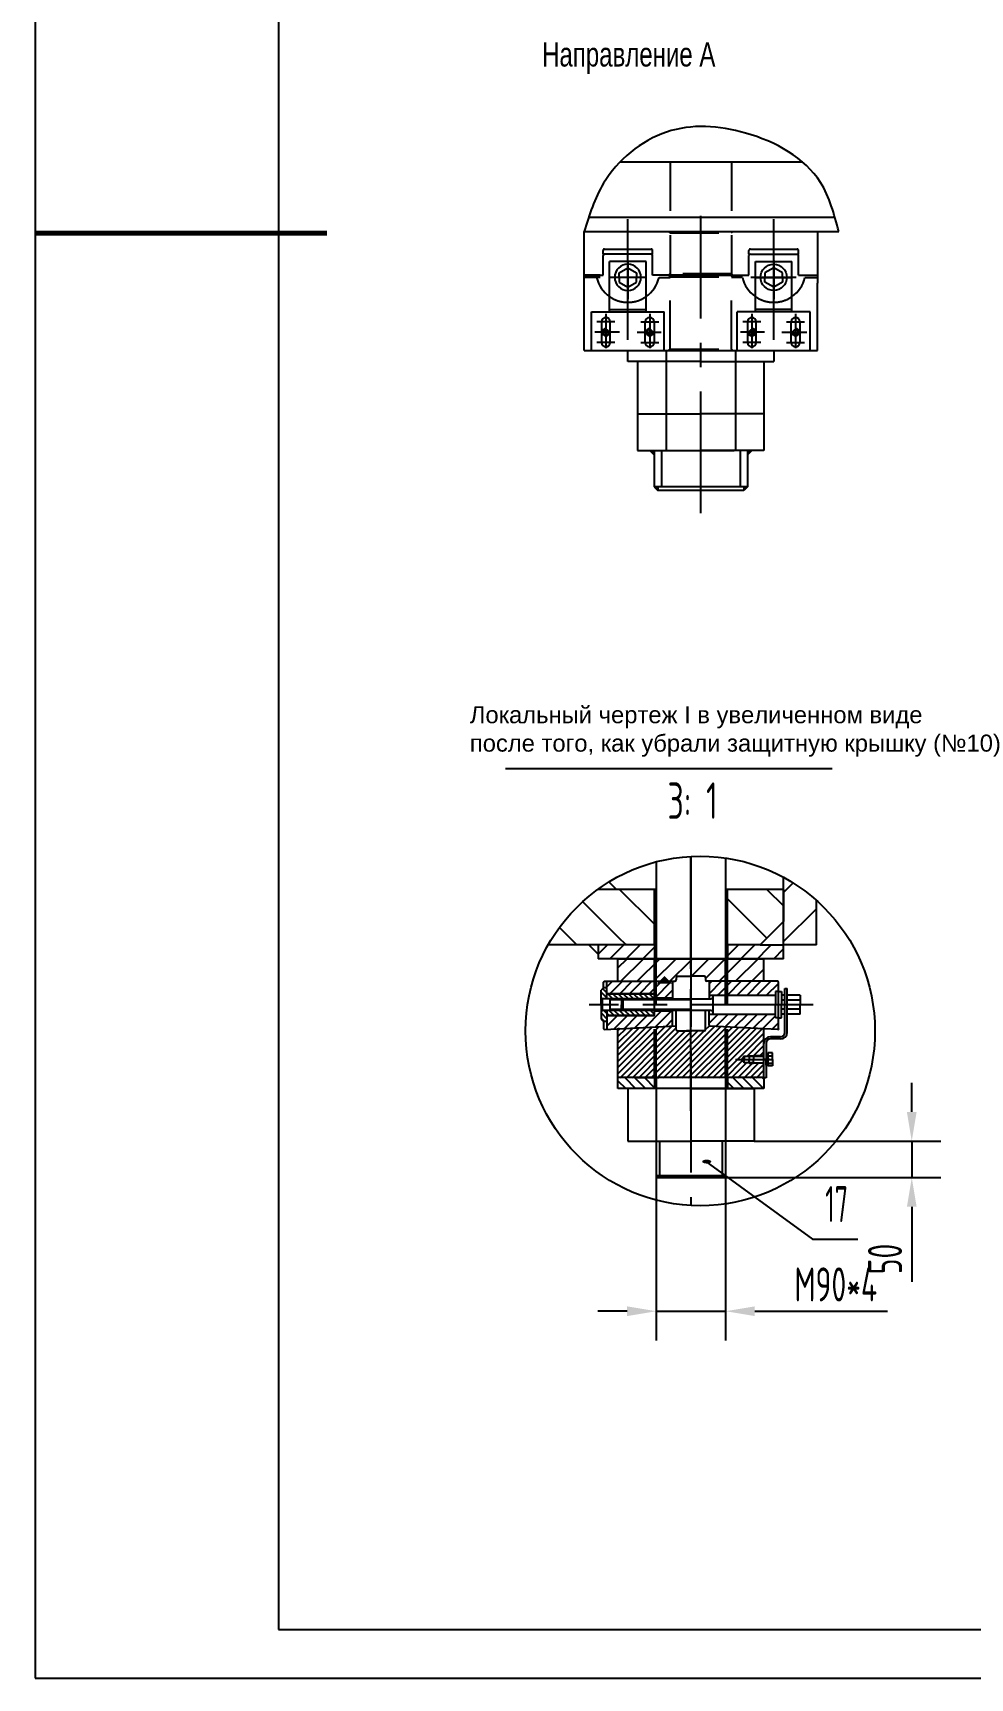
# Model space of a CAD drawing. Header units: millimetres. Extents: x -10 to 16810, y -459 to 11890.
# Drawn here: x -10 to 3844, y 0 to 6763 of the extents above; entities that cross this region are included whole.
import ezdxf
from ezdxf.enums import TextEntityAlignment as Align

# ---------------------------------------------------------------- set-up
doc = ezdxf.new("R2010")
doc.units = ezdxf.units.MM
doc.header["$LTSCALE"] = 400
doc.linetypes.add('F', pattern=[0.75, 0.5, -0.25])
doc.linetypes.add('G', pattern=[2, 1.25, -0.25, 0.25, -0.25])
for name, color, linetype in [('01', 7, 'Continuous'), ('02', 1, 'Continuous'), ('04', 2, 'F'), ('05', 4, 'G'), ('08', 1, 'Continuous'), ('11', 3, 'Continuous')]:
    doc.layers.add(name, color=color, linetype=linetype)
doc.styles.get("Standard").update_dxf_attribs({"font": 'isocp', "width": 0.707, "bigfont": 'intecad.shx'})
doc.dimstyles.new('INTE', dxfattribs={"dimscale": 40, "dimtxt": 3.5, "dimasz": 3, "dimexe": 3, "dimexo": 0, "dimgap": 1, "dimtad": 1, "dimdec": 0, "dimdsep": 46, "dimtxsty": 'Standard', "dimcen": 0, "dimclrd": 1, "dimclre": 1, "dimclrt": 3, "dimaunit": 1, "dimadec": 0, "dimazin": 0, "dimtfac": 1, "dimtdec": 0, "dimtmove": 0, "dimatfit": 0, "dimfxl": 0, "dimarcsym": 0})

# ---------------------------------------------------------------- blocks, each defined once
blk = doc.blocks.new('*U245', base_point=(10728.1, 6760.8))
at = {"layer": '02', "color": 1, "linetype": 'Continuous'}
for p, q in [((10361, 7103.2), (10226, 7238.2)), ((10159, 7103.2), (10119.5, 7142.7)), ((10581.1, 6993.5), (10524.1, 7050.5)), ((10581.1, 7033.9), (10532.8, 7082.2)), ((10717, 6978.9), (10659.1, 7036.7)), ((10718.9, 7017.4), (10666, 7070.2)), ((10720.8, 7055.9), (10694.4, 7082.2)), ((10524.1, 6905.5), (10431.1, 6998.5)), ((10524.1, 6972.8), (10474.7, 7022.2)), ((10581.1, 6953.1), (10524.1, 7010.1)), ((10581.1, 6912.7), (10524.1, 6969.7)), ((10715, 6940.4), (10659.1, 6996.3)), ((10920.1, 7015.8), (10926.6, 7022.2)), ((10920.1, 6975.4), (10965.3, 7020.5)), ((10920.1, 6935), (10965.3, 6980.1)), ((10524.1, 6838.1), (10431.1, 6931.1)), ((10579.5, 6873.8), (10524.1, 6929.3)), ((10713.1, 6901.9), (10659.1, 6955.9)), ((10711.2, 6863.4), (10659.1, 6915.5)), ((10920.1, 6894.6), (10965.3, 6939.7)), ((10938.2, 6872.2), (10965.3, 6899.3)), ((10512.7, 6782.2), (10431.1, 6863.8)), ((10577.6, 6835.4), (10524.1, 6888.8)), ((10575.3, 6797.2), (10524.1, 6848.4)), ((10581.1, 6831.8), (10577.6, 6835.4)), ((10581.1, 6872.3), (10579.5, 6873.8)), ((10709.3, 6824.9), (10659.1, 6875.1)), ((10696.6, 6797.2), (10659.1, 6834.7)), ((10503.1, 6724.4), (10431.1, 6796.4)), ((10534.9, 6797.2), (10524.1, 6808)), ((10438, 6722.2), (10431.1, 6729.1)), ((10524.1, 6636.1), (10438, 6722.2)), ((10524.1, 6568.7), (10431.1, 6661.7)), ((10593.1, 6573.6), (10524.1, 6642.6)), ((10593.1, 6614), (10559.9, 6647.2)), ((10711.4, 6576.5), (10647.1, 6640.8)), ((10709.3, 6619.1), (10681.1, 6647.2)), ((10524.1, 6501.4), (10431.1, 6594.4)), ((10575.1, 6551.2), (10524.1, 6602.2)), ((10575.1, 6510.7), (10524.1, 6561.7)), ((10713.5, 6534), (10647.1, 6600.4)), ((10920.1, 6530.9), (10961.5, 6572.2)), ((10920.1, 6571.3), (10921.1, 6572.2)), ((10524.1, 6434), (10431.1, 6527)), ((10575.1, 6470.3), (10524.1, 6521.3)), ((10715.7, 6491.4), (10665.1, 6542)), ((10717.8, 6448.9), (10665.1, 6501.6)), ((10920.1, 6490.4), (10965.3, 6535.6)), ((10920.1, 6450), (10965.3, 6495.2)), ((10468.6, 6422.2), (10431.1, 6459.7)), ((10575.1, 6429.9), (10524.1, 6480.9)), ((10575.1, 6389.5), (10524.1, 6440.5)), ((10719.9, 6406.4), (10665.1, 6461.2)), ((10932.7, 6422.2), (10965.3, 6454.8)), ((10547, 6377.2), (10524.1, 6400.1)), ((10708.6, 6377.2), (10665.1, 6420.7)), ((10668.2, 6377.2), (10665.1, 6380.3))]:
    blk.add_line(p, q, dxfattribs=at)
at = {"layer": '02', "color": 1, "linetype": 'Continuous', "ltscale": 0.75}
for p, q in [((10146.1, 7035), (10214.3, 7103.2)), ((10185.4, 6872.2), (10347.3, 7034.1)), ((10146.1, 6428.9), (10289.5, 6572.2)), ((10196.6, 6277.3), (10351.6, 6432.3)), ((10302.9, 6181.5), (10374.1, 6252.8))]:
    blk.add_line(p, q, dxfattribs=at)
at = {"layer": '02'}
for p, q in [((10431.1, 7063), (10390.9, 7103.2)), ((10386.8, 7039.9), (10374.1, 7052.6)), ((10431.1, 6995.6), (10386.8, 7039.9)), ((10431.1, 6928.3), (10374.1, 6985.3)), ((10834.6, 6848.2), (10716.3, 6966.5)), ((10860.1, 6848.2), (10717.6, 6990.8)), ((10885.6, 6848.2), (10718.8, 7015)), ((10911, 6848.2), (10737, 7022.2)), ((10831.6, 6953.1), (10762.5, 7022.2)), ((10830.1, 6980), (10787.9, 7022.2)), ((10830.1, 7005.5), (10813.4, 7022.2)), ((10831.6, 7004), (10830.1, 7005.5)), ((10831.6, 6978.5), (10830.1, 6980)), ((10860.1, 7000.9), (10858.6, 7002.4)), ((10860.1, 6975.5), (10858.6, 6977)), ((10920.3, 6940.8), (10860.1, 7000.9)), ((10920.3, 6915.3), (10860.1, 6975.5)), ((10920.3, 6966.3), (10864.3, 7022.2)), ((10920.3, 6991.7), (10889.7, 7022.2)), ((10920.3, 7017.2), (10915.2, 7022.2)), ((10419.8, 6872.2), (10374.1, 6917.9)), ((10783.7, 6848.2), (10713.9, 6918)), ((10809.2, 6848.2), (10715.1, 6942.3)), ((10920.3, 6864.4), (10849.6, 6935.1)), ((10920.3, 6889.9), (10858.6, 6951.5)), ((10833.4, 6722.2), (10710.3, 6845.3)), ((10732.8, 6848.2), (10711.5, 6869.6)), ((10758.3, 6848.2), (10712.7, 6893.8)), ((10858.8, 6722.2), (10732.8, 6848.2)), ((10884.3, 6722.2), (10758.3, 6848.2)), ((10909.7, 6722.2), (10783.7, 6848.2)), ((10914.3, 6743.1), (10809.2, 6848.2)), ((10914.3, 6768.6), (10834.6, 6848.2)), ((10914.3, 6794.1), (10860.1, 6848.2)), ((10914.3, 6819.5), (10885.6, 6848.2)), ((10914.3, 6845), (10911, 6848.2)), ((10920.3, 6839), (10914.3, 6845)), ((10722.5, 6782.2), (10707.9, 6796.8)), ((10807.9, 6722.2), (10709.1, 6821.1)), ((10782.4, 6722.2), (10728.1, 6776.6)), ((10920.3, 6813.5), (10914.3, 6819.5)), ((10920.3, 6788.1), (10914.3, 6794.1)), ((10920.3, 6762.6), (10914.3, 6768.6)), ((10757, 6722.2), (10728.1, 6751.1)), ((10731.5, 6722.2), (10728.1, 6725.6)), ((10832.1, 6596.2), (10728.1, 6700.2)), ((10857.5, 6596.2), (10731.5, 6722.2)), ((10883, 6596.2), (10757, 6722.2)), ((10908.4, 6596.2), (10782.4, 6722.2)), ((10914.3, 6615.9), (10807.9, 6722.2)), ((10914.3, 6641.3), (10833.4, 6722.2)), ((10914.3, 6666.8), (10858.8, 6722.2)), ((10914.3, 6692.2), (10884.3, 6722.2)), ((10914.3, 6717.7), (10909.7, 6722.2)), ((10920.3, 6737.1), (10914.3, 6743.1)), ((10920.3, 6711.7), (10914.3, 6717.7)), ((10755.7, 6596.2), (10708, 6643.9)), ((10781.2, 6596.2), (10715.2, 6662.2)), ((10806.6, 6596.2), (10728.1, 6674.7)), ((10920.3, 6686.2), (10914.3, 6692.2)), ((10920.3, 6660.8), (10914.3, 6666.8)), ((10920.3, 6635.3), (10914.3, 6641.3)), ((10431.1, 6524.2), (10383.1, 6572.2)), ((10730.3, 6596.2), (10709.4, 6617.1)), ((10878.8, 6422.2), (10710.7, 6590.3)), ((10853.3, 6422.2), (10712.1, 6563.5)), ((10904.3, 6422.2), (10730.3, 6596.2)), ((10920.3, 6431.7), (10755.7, 6596.2)), ((10920.3, 6457.1), (10781.2, 6596.2)), ((10920.3, 6482.6), (10806.6, 6596.2)), ((10920.3, 6508), (10832.1, 6596.2)), ((10920.3, 6533.5), (10857.5, 6596.2)), ((10920.3, 6559), (10883, 6596.2)), ((10920.3, 6584.4), (10908.4, 6596.2)), ((10920.3, 6609.9), (10914.3, 6615.9)), ((10431.1, 6456.8), (10374.1, 6513.8)), ((10827.9, 6422.2), (10713.4, 6536.7)), ((10802.4, 6422.2), (10714.7, 6509.9)), ((10431.1, 6389.5), (10374.1, 6446.5)), ((10777, 6422.2), (10716.1, 6483.1)), ((10751.5, 6422.2), (10717.4, 6456.3)), ((10726.1, 6422.2), (10718.8, 6429.5)), ((10412, 6341.2), (10374.1, 6379.1))]:
    blk.add_line(p, q, dxfattribs=at)
blk = doc.blocks.new('df rghf')
at = {"layer": '02', "linetype": 'Continuous'}
for points in [[(8847.4, 5874.6), (8841.4, 5880.6), (8841.4, 5874.6)], [(8891.4, 5874.6), (8891.4, 5869.6), (8896.4, 5869.6)], [(8896.4, 5751.6), (8891.4, 5751.6), (8891.4, 5746.6)], [(8847.4, 5746.6), (8841.4, 5740.6), (8841.4, 5746.6)]]:
    blk.add_hatch(color=1, dxfattribs=at).paths.add_polyline_path(points)
blk.add_line((8841.4, 5764.8), (8841.4, 5856.4))
blk.add_line((8841.4, 5764.8), (8841.4, 5856.4))
at = {"layer": '01'}
for p, q in [((8791.4, 5897.2), (8791.4, 5810.6)), ((8791.4, 5897.2), (8841.4, 5897.2)), ((8841.4, 5897.2), (8841.4, 5810.6)), ((8841.4, 5874.6), (8891.4, 5874.6)), ((8891.4, 5874.6), (8891.4, 5746.6)), ((8891.4, 5869.6), (8896.4, 5869.6)), ((8896.4, 5869.6), (8896.4, 5751.6)), ((8791.4, 5724), (8791.4, 5810.6)), ((8841.4, 5724), (8841.4, 5810.6)), ((8891.4, 5751.6), (8896.4, 5751.6)), ((8841.4, 5746.6), (8891.4, 5746.6)), ((8791.4, 5724), (8841.4, 5724))]:
    blk.add_line(p, q, dxfattribs=at)
at = {"layer": '02', "color": 1, "linetype": 'Continuous'}
for p, q in [((8841.4, 5880.6), (8847.4, 5874.6)), ((8891.4, 5874.6), (8896.4, 5869.6)), ((8891.4, 5746.6), (8896.4, 5751.6)), ((8841.4, 5740.6), (8847.4, 5746.6))]:
    blk.add_line(p, q, dxfattribs=at)
at = {"layer": '04', "color": 2, "linetype": 'F'}
for p, q in [((8841.4, 5864.6), (8891.4, 5864.6)), ((8841.4, 5756.6), (8891.4, 5756.6))]:
    blk.add_line(p, q, dxfattribs=at)
blk = doc.blocks.new('DSFGDSFGD')
at = {"layer": '01'}
for p, q in [((8407.1, 6568.6), (8400.2, 6556.6)), ((8413.3, 6568.6), (8407.1, 6568.6)), ((8413.3, 6568.6), (8419.5, 6568.6)), ((8419.5, 6568.6), (8426.4, 6556.6)), ((8400.2, 6556.6), (8407.1, 6544.6)), ((8407.1, 6544.6), (8413.3, 6544.6)), ((8419.5, 6544.6), (8413.3, 6544.6)), ((8426.4, 6556.6), (8419.5, 6544.6))]:
    blk.add_line(p, q, dxfattribs=at)
blk.add_circle((8413.1, 6556.6), 18, dxfattribs=at)
at = {"layer": '05', "color": 4, "linetype": 'G'}
for p, q in [((8413.3, 6530.7), (8413.3, 6581.9)), ((8389.8, 6556.6), (8442.8, 6556.6))]:
    blk.add_line(p, q, dxfattribs=at)
blk = doc.blocks.new('*D246')
at = {"layer": '08', "color": 1, "lineweight": -2}
for p, q in [((3604.2, 2327.4), (3604.2, 2447.4)), ((2955.7, 2207.4), (3724.2, 2207.4)), ((3604.2, 2207.4), (3604.2, 2057.4)), ((2833.2, 2057.4), (3724.2, 2057.4)), ((3604.2, 1937.4), (3604.2, 1628.5))]:
    blk.add_line(p, q, dxfattribs=at)
at = {"layer": '08', "color": 1}
for points in [[(3584.2, 2327.4), (3624.2, 2327.4), (3604.2, 2207.4)], [(3584.2, 1937.4), (3624.2, 1937.4), (3604.2, 2057.4)]]:
    blk.add_solid(points, dxfattribs=at)
at = {"layer": 'Defpoints', "color": 0}
for p in [(2955.7, 2207.4), (2833.2, 2057.4), (3604.2, 2057.4)]:
    blk.add_point(p, dxfattribs=at)
at = {"layer": '08', "color": 3, "insert": (3494.2, 1723), "char_height": 140, "attachment_point": 5, "rotation": 90}
blk.add_mtext('50', dxfattribs=at)
blk = doc.blocks.new('*D247')
at = {"layer": '08', "color": 1, "lineweight": -2}
for p, q in [((2553.4, 2066.4), (2553.4, 1388.2)), ((2838.4, 2066.4), (2838.4, 1388.2)), ((2433.4, 1508.2), (2313.4, 1508.2)), ((2553.4, 1508.2), (2838.4, 1508.2)), ((2958.4, 1508.2), (3505.1, 1508.2))]:
    blk.add_line(p, q, dxfattribs=at)
at = {"layer": '08', "color": 1}
for points in [[(2433.4, 1528.2), (2433.4, 1488.2), (2553.4, 1508.2)], [(2958.4, 1528.2), (2958.4, 1488.2), (2838.4, 1508.2)]]:
    blk.add_solid(points, dxfattribs=at)
at = {"layer": 'Defpoints', "color": 0}
for p in [(2553.4, 2066.4), (2838.4, 2066.4), (2838.4, 1508.2)]:
    blk.add_point(p, dxfattribs=at)
at = {"layer": '08', "color": 3, "insert": (3291.8, 1618.2), "char_height": 140, "attachment_point": 5}
blk.add_mtext('M90*4', dxfattribs=at)
blk = doc.blocks.new('*U259')
at = {"layer": '01'}
for points in [[(25, 292), (25, 5)], [(25, 5), (415, 5)]]:
    blk.add_lwpolyline(points, dxfattribs=at)
at = {"layer": '01', "const_width": 0.5}
blk.add_lwpolyline([(0, 148.5), (30, 148.5)], dxfattribs=at)
at = {"layer": '02'}
for points in [[(0, 297), (0, 0)], [(0, 0), (420, 0)]]:
    blk.add_lwpolyline(points, dxfattribs=at)

msp = doc.modelspace()

# ---------------------------------------------------------------- hatches: boundary and pattern name
at = {"layer": '02'}
h = msp.add_hatch(color=256, dxfattribs=at)
h.paths.add_polyline_path([(2619.6, 2854.4), (2587.6, 2854.4), (2587.6, 2886.4)])
h.paths.add_polyline_path([(2587.6, 2886.4), (2587.6, 2854.4), (2555.6, 2854.4)])

# ---------------------------------------------------------------- linework, layer by layer
for p, q in [((3076.9, 3014.4), (3076.9, 3292.2)), ((3076.9, 3242.4), (3076.9, 3110.4)), ((3211.9, 3014.4), (3211.9, 3197.5)), ((3076.9, 3110.4), (2980.9, 3014.4)), ((3211.9, 3014.4), (3076.9, 3014.4)), ((2695.9, 2792.4), (2695.9, 2744.4)), ((2545.9, 2468.4), (2545.9, 2423.4)), ((2845.9, 2468.4), (2845.9, 2423.4)), ((2553.4, 2066.4), (2838.4, 2066.4)), ((2553.4, 2066.4), (2558.6, 2057.4)), ((2558.6, 2057.4), (2833.2, 2057.4)), ((2558.6, 2057.4), (2833.2, 2057.4)), ((2838.4, 2066.4), (2833.2, 2057.4))]:
    msp.add_line(p, q)
at = {"layer": '01'}
for p, q in [((3155.6, 6232), (2403.7, 6232)), ((3288.4, 6004), (2275, 6004)), ((2256.5, 5767), (2256.5, 5947)), ((2868.5, 5947), (3216.5, 5947)), ((3216.5, 5947), (3216.5, 5767)), ((3216.5, 5947), (3303.9, 5947)), ((2334.5, 5767), (2334.5, 5848)), ((2532.5, 5854), (2340.5, 5854)), ((2511.5, 5824), (2361.5, 5824)), ((2538.5, 5767), (2538.5, 5848)), ((2934.5, 5767), (2934.5, 5848)), ((2940.5, 5854), (3132.5, 5854)), ((2961.5, 5824), (3111.5, 5824)), ((3138.5, 5767), (3138.5, 5848)), ((2256.5, 5767), (2334.5, 5767)), ((2256.5, 5734.5), (2256.5, 5767)), ((2323.4, 5767), (2256.5, 5767)), ((2323.4, 5758), (2256.5, 5758)), ((2308, 5758), (2256.5, 5758)), ((2736.5, 5767), (2549.6, 5767)), ((2565.1, 5758), (2610.5, 5758)), ((2736.5, 5767), (2923.4, 5767)), ((2908, 5758), (2862.5, 5758)), ((2868.5, 5767), (2934.5, 5767)), ((3138.5, 5767), (3216.5, 5767)), ((3149.6, 5767), (3216.5, 5767)), ((3165.1, 5758), (3216.5, 5758)), ((3216.5, 5767), (3216.5, 5734.5)), ((3216.5, 5725.5), (3216.5, 5734.5)), ((2286.5, 5617), (2586.5, 5617)), ((3186.5, 5617), (2886.5, 5617)), ((2328.5, 5575), (2328.5, 5533)), ((2364.5, 5533), (2364.5, 5575)), ((2508.5, 5533), (2508.5, 5575)), ((2544.5, 5575), (2544.5, 5533)), ((2928.5, 5575), (2928.5, 5533)), ((2964.5, 5533), (2964.5, 5575)), ((3108.5, 5533), (3108.5, 5575)), ((3144.5, 5575), (3144.5, 5533)), ((2328.5, 5533), (2328.5, 5491)), ((2364.5, 5491), (2364.5, 5533)), ((2508.5, 5491), (2508.5, 5533)), ((2544.5, 5533), (2544.5, 5491)), ((2928.5, 5533), (2928.5, 5491)), ((2964.5, 5491), (2964.5, 5533)), ((3108.5, 5491), (3108.5, 5533)), ((3144.5, 5533), (3144.5, 5491)), ((2256.5, 5457.8), (3216.5, 5457.8)), ((2436.5, 5413), (2436.5, 5457.8)), ((2736.5, 5413), (2436.5, 5413)), ((2476.7, 5413), (2476.7, 5197)), ((2736.5, 5413), (3036.5, 5413)), ((2996.3, 5413), (2996.3, 5197)), ((3036.5, 5457.8), (3036.5, 5413)), ((2545.9, 3014.4), (2545.9, 3242.4)), ((2845.9, 3014.4), (2845.9, 3242.4)), ((2980.9, 3014.4), (3076.9, 3014.4)), ((2335.9, 2861.4), (2338.9, 2864.4)), ((2335.9, 2837.4), (2335.9, 2861.4)), ((2350.9, 2792.4), (2350.9, 2864.4)), ((2335.9, 2837.4), (2326.9, 2828.4)), ((2326.9, 2768.4), (2326.9, 2828.4)), ((2326.9, 2798.4), (2332.9, 2792.4)), ((2332.9, 2744.4), (2332.9, 2792.4)), ((2362.9, 2792.4), (2362.9, 2744.4)), ((2410.9, 2786.4), (2416.9, 2792.4)), ((2410.9, 2786.4), (2410.9, 2768.4)), ((2416.9, 2744.4), (2416.9, 2792.4)), ((2695.9, 2792.4), (2695.9, 2744.4)), ((2785.9, 2807.4), (2785.9, 2768.4)), ((3082.9, 2807.7), (3067.9, 2807.7)), ((3082.9, 2786.9), (3067.9, 2786.9)), ((3082.9, 2834.4), (3091.9, 2834.4)), ((3145.9, 2807.7), (3091.9, 2807.7)), ((3145.9, 2786.9), (3091.9, 2786.9)), ((2326.9, 2768.4), (2326.9, 2708.4)), ((2332.9, 2744.4), (2326.9, 2738.4)), ((2326.9, 2708.4), (2335.9, 2699.4)), ((2350.9, 2744.4), (2350.9, 2667.2)), ((2410.9, 2750.4), (2410.9, 2768.4)), ((2410.9, 2750.4), (2416.9, 2744.4)), ((2785.9, 2768.4), (2785.9, 2729.4)), ((3082.9, 2750), (3067.9, 2750)), ((3082.9, 2729.2), (3067.9, 2729.2)), ((3145.9, 2750), (3091.9, 2750)), ((3145.9, 2729.2), (3091.9, 2729.2)), ((2335.9, 2699.4), (2335.9, 2669.4)), ((2335.9, 2669.4), (2338.9, 2666.6)), ((2338.9, 2666.6), (2635.9, 2681.4)), ((2620.9, 2683.7), (2617.9, 2680.5)), ((2773.9, 2680.5), (2770.9, 2683.7)), ((3052.9, 2666.6), (2773.9, 2680.5)), ((3052.9, 2666.6), (3055.9, 2669.4)), ((2995.9, 2468.3), (2995.9, 2609.4)), ((3004.9, 2609.4), (3004.9, 2468.3)), ((3012.7, 2570.1), (3012.7, 2543.4)), ((3031.9, 2570.1), (3012.7, 2570.1)), ((3064.9, 2636.4), (3022.9, 2636.4)), ((3064.9, 2627.4), (3022.9, 2627.4)), ((3031.9, 2543.4), (3031.9, 2570.1)), ((2914.5, 2556.9), (2905.9, 2543.4)), ((2914.5, 2529.9), (2905.9, 2543.4)), ((2914.5, 2556.9), (2935.9, 2556.9)), ((2914.5, 2556.9), (2914.5, 2543.4)), ((2914.5, 2529.9), (2914.5, 2543.4)), ((2935.9, 2529.9), (2914.5, 2529.9)), ((2935.9, 2558.4), (2935.9, 2543.4)), ((2935.9, 2556.9), (2952.7, 2556.9)), ((2935.9, 2528.4), (2935.9, 2543.4)), ((2952.7, 2529.9), (2935.9, 2529.9)), ((2952.7, 2558.4), (2952.7, 2543.4)), ((2952.7, 2528.4), (2952.7, 2543.4)), ((3004.9, 2566.5), (3004.9, 2543.4)), ((3012.7, 2566.5), (3004.9, 2566.5)), ((3004.9, 2543.4), (3012.7, 2547.9)), ((3012.7, 2543.4), (3004.9, 2538.9)), ((3004.9, 2520.3), (3004.9, 2543.4)), ((3012.7, 2520.3), (3004.9, 2520.3)), ((3012.7, 2543.4), (3012.7, 2566.5)), ((3012.7, 2558.4), (3031.9, 2558.4)), ((3012.7, 2516.8), (3012.7, 2543.4)), ((3012.7, 2543.4), (3012.7, 2520.3)), ((3012.7, 2528.4), (3031.9, 2528.4)), ((3031.9, 2516.8), (3012.7, 2516.8)), ((3031.9, 2543.4), (3031.9, 2516.8)), ((2395.9, 2423.4), (2395.9, 2468.4)), ((2995.9, 2468.3), (2995.9, 2423.4)), ((3004.9, 2468.3), (2995.9, 2468.3)), ((2995.9, 2423.4), (2395.9, 2423.4)), ((2695.9, 2423.4), (2436.1, 2423.4)), ((2436.1, 2423.4), (2436.1, 2207.4)), ((2695.9, 2423.4), (2955.7, 2423.4)), ((2955.7, 2423.4), (2955.7, 2207.4)), ((2436.1, 2207.4), (2695.9, 2207.4)), ((2955.7, 2207.4), (2695.9, 2207.4))]:
    msp.add_line(p, q, dxfattribs=at)
at = {"layer": '01', "color": 7, "linetype": 'Continuous'}
for p, q in [((2256.5, 5947), (2868.5, 5947)), ((2361.5, 5617), (2361.5, 5824)), ((2511.5, 5617), (2511.5, 5824)), ((2961.5, 5617), (2961.5, 5824)), ((3111.5, 5617), (3111.5, 5824)), ((2868.5, 5767), (2538.5, 5767)), ((2256.5, 5457.8), (2256.5, 5734.5)), ((3216.5, 5457.8), (3216.5, 5725.5)), ((2286.5, 5458), (2286.5, 5617)), ((2586.5, 5458), (2586.5, 5617)), ((2886.5, 5458), (2886.5, 5617)), ((3186.5, 5457.8), (3186.5, 5617)), ((2594, 5457.8), (2594, 5047)), ((2879, 5457.8), (2879, 5047)), ((1933.6, 3738.9), (3277.5, 3738.9)), ((2553.4, 3355.8), (2553.4, 2957.4)), ((2838.4, 3371.5), (2838.4, 2957.4)), ((2553.4, 3242.4), (2313, 3242.4)), ((3076.9, 3242.4), (2838.4, 3242.4)), ((2553.4, 3014.4), (2109.1, 3014.4)), ((2314.9, 3014.4), (2314.9, 2957.4)), ((2980.9, 3014.4), (2838.4, 3014.4)), ((3076.9, 2957.4), (3076.9, 3014.4)), ((3076.9, 2957.4), (2314.9, 2957.4)), ((2395.9, 2957.4), (2995.9, 2957.4)), ((2395.9, 2864.4), (2395.9, 2957.4)), ((2995.9, 2864.4), (2995.9, 2957.4)), ((2338.9, 2864.4), (2617.9, 2864.4)), ((2395.9, 2864.4), (2629.9, 2864.4)), ((2620.9, 2861.4), (2617.9, 2864.4)), ((2620.9, 2861.4), (2620.9, 2792.4)), ((2635.9, 2879.4), (2635.9, 2870.4)), ((2641.9, 2885.4), (2695.9, 2885.4)), ((2749.9, 2885.4), (2695.9, 2885.4)), ((2755.9, 2879.4), (2755.9, 2870.4)), ((2995.9, 2864.4), (2761.9, 2864.4)), ((2770.9, 2861.4), (2773.9, 2864.4)), ((2770.9, 2861.4), (2770.9, 2792.4)), ((3052.9, 2864.4), (2773.9, 2864.4)), ((3055.9, 2861.4), (3052.9, 2864.4)), ((3055.9, 2768.4), (3055.9, 2861.4)), ((2362.9, 2792.4), (2332.9, 2792.4)), ((2350.9, 2837.4), (2335.9, 2837.4)), ((2350.9, 2816.4), (2350.9, 2837.4)), ((2542.9, 2813.4), (2353.9, 2813.4)), ((2353.9, 2813.4), (2542.9, 2813.4)), ((2539.9, 2788.2), (2362.9, 2788.2)), ((2416.9, 2792.4), (2779.9, 2792.4)), ((2545.9, 2810.4), (2542.9, 2813.4)), ((2545.9, 2810.4), (2545.9, 2768.4)), ((2545.9, 2810.4), (2545.9, 2768.4)), ((2620.9, 2795.4), (2545.9, 2795.4)), ((2770.9, 2807.4), (3043.9, 2807.4)), ((2785.9, 2807.4), (3040.9, 2807.4)), ((3055.9, 2822.4), (3043.9, 2822.4)), ((3055.9, 2822.4), (3043.9, 2822.4)), ((3043.9, 2822.4), (3043.9, 2768.4)), ((3043.9, 2822.4), (3043.9, 2768.4)), ((3055.9, 2822.4), (3067.9, 2822.4)), ((3067.9, 2822.4), (3067.9, 2768.4)), ((3082.9, 2654.4), (3082.9, 2834.4)), ((3091.9, 2654.4), (3091.9, 2834.4)), ((3145.9, 2807.7), (3145.9, 2768.4)), ((2362.9, 2744.4), (2332.9, 2744.4)), ((2350.9, 2720.4), (2350.9, 2699.4)), ((2542.9, 2723.4), (2353.9, 2723.4)), ((2353.9, 2723.4), (2542.9, 2723.4)), ((2539.9, 2748.6), (2362.9, 2748.6)), ((2779.9, 2744.4), (2416.9, 2744.4)), ((2545.9, 2726.4), (2542.9, 2723.4)), ((2545.9, 2726.4), (2545.9, 2768.4)), ((2545.9, 2726.4), (2545.9, 2768.4)), ((2620.9, 2741.4), (2545.9, 2741.4)), ((2620.9, 2683.7), (2620.9, 2744.4)), ((2635.9, 2666.4), (2635.9, 2744.4)), ((2755.9, 2666.4), (2755.9, 2744.4)), ((2770.9, 2683.7), (2770.9, 2744.4)), ((2770.9, 2729.4), (3043.9, 2729.4)), ((2785.9, 2729.4), (3040.9, 2729.4)), ((3043.9, 2714.4), (3043.9, 2768.4)), ((3043.9, 2714.4), (3043.9, 2768.4)), ((3055.9, 2714.4), (3043.9, 2714.4)), ((3055.9, 2714.4), (3043.9, 2714.4)), ((3055.9, 2669.4), (3055.9, 2768.4)), ((3055.9, 2714.4), (3067.9, 2714.4)), ((3067.9, 2714.4), (3067.9, 2768.4)), ((3145.9, 2729.2), (3145.9, 2768.4)), ((2350.9, 2699.4), (2335.9, 2699.4)), ((2395.9, 2468.4), (2395.9, 2669.4)), ((2641.9, 2660.4), (2695.9, 2660.4)), ((2749.9, 2660.4), (2695.9, 2660.4)), ((2995.9, 2468.4), (2995.9, 2669.4)), ((2995.9, 2558.4), (2952.7, 2558.4)), ((2995.9, 2528.4), (2952.7, 2528.4)), ((2695.9, 2468.4), (2395.9, 2468.4)), ((2475, 2468.4), (2563.9, 2468.4)), ((2553.4, 2468.4), (2553.4, 2066.4)), ((2995.9, 2468.4), (2695.9, 2468.4)), ((2838.4, 2468.4), (2838.4, 2066.4)), ((2553.4, 2423.4), (2553.4, 2207.4)), ((2838.4, 2423.4), (2838.4, 2207.4))]:
    msp.add_line(p, q, dxfattribs=at)
for centre in [(2346.6, 5533), (2526.6, 5533), (2946.5, 5533), (3126.5, 5533)]:
    msp.add_circle(centre, 10.5, dxfattribs=at)
at = {"layer": '01'}
for centre, radius, start, end in [((2340.5, 5848), 6, 90, 180), ((2532.5, 5848), 6, 0, 90), ((2940.5, 5848), 6, 90, 180), ((3132.5, 5848), 6, 0, 90), ((2779.9, 2798.4), 6, 270, 0), ((2779.9, 2738.4), 6, 0, 90), ((3064.9, 2654.4), 27, 270, 0), ((3064.9, 2654.4), 18, 270, 0), ((3022.9, 2609.4), 27, 90, 180), ((3022.9, 2609.4), 18, 90, 180)]:
    msp.add_arc(centre, radius, start, end, dxfattribs=at)
at = {"layer": '01', "color": 7, "linetype": 'Continuous'}
for centre, radius, start, end in [((2436.5, 5788), 132, 193.13656, 235.37646), ((2436.5, 5788), 132, 304.62354, 346.86344), ((3036.5, 5788), 132, 193.13656, 235.37646), ((3036.5, 5788), 132, 304.62354, 346.86344), ((2346.5, 5575), 18, 0, 180), ((2526.5, 5575), 18, 0, 180), ((2946.5, 5575), 18, 0, 180), ((3126.5, 5575), 18, 0, 180), ((2346.5, 5491), 18, 180, 0), ((2526.5, 5491), 18, 180, 0), ((2946.5, 5491), 18, 180, 0), ((3126.5, 5491), 18, 180, 0), ((2629.9, 2870.4), 6, 270, 0), ((2641.9, 2879.4), 6, 90, 180), ((2749.9, 2879.4), 6, 0, 90), ((2761.9, 2870.4), 6, 180, 270), ((2353.9, 2816.4), 3, 180, 270), ((2542.9, 2810.4), 3, 0, 90), ((3040.9, 2810.4), 3, 270, 0), ((2353.9, 2720.4), 3, 90, 180), ((2542.9, 2726.4), 3, 270, 0), ((3040.9, 2726.4), 3, 0, 90), ((2641.9, 2666.4), 6, 180, 270), ((2749.9, 2666.4), 6, 270, 0)]:
    msp.add_arc(centre, radius, start, end, dxfattribs=at)
at = {"layer": '02'}
for p, q in [((2389.9, 3242.4), (2359.1, 3273.2)), ((2314.9, 2975.4), (2275.9, 3014.4)), ((2405.9, 3036.9), (2431.2, 3014.4)), ((2326.9, 2819.5), (2353.9, 2792.4)), ((2326.9, 2798.3), (2332.7, 2792.4)), ((2333, 2834.6), (2350.9, 2816.7)), ((2354.2, 2813.4), (2375.2, 2792.4)), ((2375.2, 2792.4), (2379.3, 2788.2)), ((2375.4, 2813.4), (2396.4, 2792.4)), ((2396.4, 2792.4), (2400.6, 2788.2)), ((2396.6, 2813.4), (2417.6, 2792.4)), ((2695.9, 2788.2), (2412.7, 2788.2)), ((2417.6, 2792.4), (2421.8, 2788.2)), ((2417.8, 2813.4), (2438.8, 2792.4)), ((2438.8, 2792.4), (2443, 2788.2)), ((2439, 2813.4), (2460, 2792.4)), ((2460, 2792.4), (2464.2, 2788.2)), ((2460.2, 2813.4), (2481.2, 2792.4)), ((2481.2, 2792.4), (2485.4, 2788.2)), ((2481.4, 2813.4), (2502.4, 2792.4)), ((2502.4, 2792.4), (2506.6, 2788.2)), ((2502.6, 2813.4), (2523.6, 2792.4)), ((2523.6, 2792.4), (2527.8, 2788.2)), ((2523.9, 2813.4), (2544.5, 2792.8)), ((2326.9, 2734.6), (2350.9, 2710.6)), ((2326.9, 2713.4), (2340.9, 2699.4)), ((2338.3, 2744.4), (2359.3, 2723.4)), ((2359.5, 2744.4), (2380.5, 2723.4)), ((2376.5, 2748.6), (2380.7, 2744.4)), ((2380.7, 2744.4), (2401.7, 2723.4)), ((2397.7, 2748.6), (2401.9, 2744.4)), ((2401.9, 2744.4), (2422.9, 2723.4)), ((2695.9, 2748.6), (2412.7, 2748.6)), ((2419, 2748.6), (2423.2, 2744.4)), ((2423.2, 2744.4), (2444.2, 2723.4)), ((2440.2, 2748.6), (2444.4, 2744.4)), ((2444.4, 2744.4), (2465.4, 2723.4)), ((2461.4, 2748.6), (2465.6, 2744.4)), ((2465.6, 2744.4), (2486.6, 2723.4)), ((2482.6, 2748.6), (2486.8, 2744.4)), ((2486.8, 2744.4), (2507.8, 2723.4)), ((2503.8, 2748.6), (2508, 2744.4)), ((2508, 2744.4), (2529, 2723.4)), ((2525, 2748.6), (2529.2, 2744.4)), ((2529.2, 2744.4), (2545.9, 2727.8)), ((2401.9, 2669.7), (2395.9, 2669.4)), ((2770.9, 2683.7), (2770.9, 2680.7)), ((2773.9, 2680.5), (2770.9, 2680.7)), ((3052.9, 2666.6), (3055.9, 2666.4)), ((3055.9, 2669.4), (3055.9, 2666.4)), ((2757.2, 2123.3), (3196.4, 1804.6)), ((3196.4, 1804.6), (3382.4, 1804.6))]:
    msp.add_line(p, q, dxfattribs=at)
at = {"layer": '02', "color": 1, "linetype": 'Continuous'}
for p, q in [((2544.1, 2792.4), (2362.9, 2792.4)), ((2544.1, 2744.4), (2362.9, 2744.4)), ((2935.9, 2558.4), (2952.7, 2558.4)), ((2935.9, 2528.4), (2952.7, 2528.4)), ((2952.7, 2556.9), (2995.9, 2556.9)), ((2952.7, 2529.9), (2995.9, 2529.9)), ((2566.6, 2207.4), (2566.6, 2057.4)), ((2825.2, 2207.4), (2825.2, 2057.4))]:
    msp.add_line(p, q, dxfattribs=at)
at = {"layer": '02'}
msp.add_circle((2734.4, 2660.4), 718.6, dxfattribs=at)
at = {"layer": '02', "color": 1, "linetype": 'Continuous'}
for centre, start, end in [((2346.5, 5533), 90, 0), ((2526.5, 5533), 90, 0), ((2946.5, 5533), 180, 90), ((3126.5, 5533), 180, 90)]:
    msp.add_arc(centre, 15, start, end, dxfattribs=at)
msp.add_spline([(3303.9, 5947), (3228.7, 6148.6), (2920.4, 6351.8), (2595.8, 6356), (2337, 6145.1), (2256.5, 5947)], degree=3, dxfattribs=at)
at = {"layer": '04', "color": 2, "linetype": 'F'}
for p, q in [((2610.5, 6232), (2610.5, 5773)), ((2862.5, 6232), (2862.5, 5773)), ((2340.5, 5875), (2532.5, 5875)), ((2940.5, 5875), (3132.5, 5875)), ((2610.5, 5761), (2604.5, 5767)), ((2610.5, 5463.8), (2610.5, 5761)), ((2610.5, 5761), (2862.5, 5761)), ((2862.5, 5761), (2868.5, 5767)), ((2862.5, 5463.8), (2862.5, 5761)), ((2361.5, 5626), (2511.5, 5626)), ((3111.5, 5626), (2961.5, 5626)), ((2604.5, 5457.8), (2610.5, 5463.8)), ((2610.5, 5463.8), (2862.5, 5463.8)), ((2868.5, 5457.8), (2862.5, 5463.8)), ((2545.9, 3014.4), (2545.9, 2957.4)), ((2845.9, 3014.4), (2845.9, 2957.4)), ((2545.9, 2468.4), (2545.9, 2957.4)), ((2553.4, 2468.4), (2553.4, 2957.4)), ((2838.4, 2468.4), (2838.4, 2957.4)), ((2845.9, 2468.4), (2845.9, 2957.4))]:
    msp.add_line(p, q, dxfattribs=at)
at = {"layer": '04'}
for p, q in [((2610.5, 5941), (2862.5, 5941)), ((2334.5, 5854), (2334.5, 5869)), ((2538.5, 5854), (2538.5, 5869)), ((2934.5, 5854), (2934.5, 5869)), ((3138.5, 5854), (3138.5, 5869)), ((2862.5, 5773), (2610.5, 5773))]:
    msp.add_line(p, q, dxfattribs=at)
for centre, start, end in [((2340.5, 5869), 90, 180), ((2532.5, 5869), 0, 90), ((2940.5, 5869), 90, 180), ((3132.5, 5869), 0, 90)]:
    msp.add_arc(centre, 6, start, end, dxfattribs=at)
at = {"layer": '04', "color": 2, "linetype": 'F'}
for centre in [(2436.5, 5788), (3036.5, 5788)]:
    msp.add_arc(centre, 132, 235.37646, 304.62354, dxfattribs=at)
at = {"layer": '05', "color": 4, "linetype": 'G'}
for p, q in [((2436.5, 5690.2), (2436.5, 5998)), ((3036.5, 5690.2), (3036.5, 5998)), ((2436.5, 5501.5), (2436.5, 5881.8)), ((2736.5, 4789.5), (2736.5, 5871.5)), ((3036.5, 5501.5), (3036.5, 5881.8)), ((2383.5, 5575), (2309.6, 5575)), ((2346.5, 5608.1), (2346.5, 5467.2)), ((2346.5, 5578.2), (2346.5, 5514.9)), ((2489.6, 5575), (2563.5, 5575)), ((2526.5, 5608.1), (2526.5, 5467.2)), ((2526.5, 5567.4), (2526.5, 5516.8)), ((2983.5, 5575), (2909.6, 5575)), ((2946.5, 5608.1), (2946.5, 5467.2)), ((2946.5, 5567.4), (2946.5, 5516.8)), ((3089.6, 5575), (3163.5, 5575)), ((3126.5, 5608.1), (3126.5, 5467.2)), ((3126.5, 5578.2), (3126.5, 5514.9)), ((2403, 5533), (2300.7, 5533)), ((2383.5, 5491), (2309.6, 5491)), ((2374.8, 5533), (2318.3, 5533)), ((2474.9, 5533), (2573.2, 5533)), ((2489.6, 5491), (2563.5, 5491)), ((2498.2, 5533), (2554.7, 5533)), ((2998.1, 5533), (2899.8, 5533)), ((2983.5, 5491), (2909.6, 5491)), ((2974.8, 5533), (2918.3, 5533)), ((3070, 5533), (3172.3, 5533)), ((3089.6, 5491), (3163.5, 5491)), ((3098.2, 5533), (3154.7, 5533)), ((2695.9, 2916.1), (2695.9, 3378)), ((2695.9, 3378), (2695.9, 2017.9)), ((2695.9, 2331.6), (2695.9, 2987.5)), ((3198.5, 2768.4), (2277.7, 2768.4)), ((3135.6, 2768.4), (3057.4, 2768.4)), ((2879.5, 2543.4), (3027.9, 2543.4)), ((2956.1, 2543.4), (3024.9, 2543.4))]:
    msp.add_line(p, q, dxfattribs=at)
at = {"layer": '05'}
for p, q in [((2736.5, 5706.4), (2736.5, 6011.4)), ((3129.2, 5758), (2943, 5758)), ((2695.9, 3029.4), (2695.9, 2748.7)), ((3019, 2543.4), (2998.6, 2543.4)), ((2695.9, 2435.9), (2695.9, 2194.8)), ((2695.9, 1977.2), (2695.9, 1942.9))]:
    msp.add_line(p, q, dxfattribs=at)
at = {"layer": '08', "color": 1}
msp.add_line((2734.4, 2660.4), (2677.8, 2660.4), dxfattribs=at)
at = {"layer": '11'}
for p, q in [((2610.5, 5941), (2604.5, 5947)), ((2862.5, 5941), (2868.5, 5947)), ((2604.5, 5767), (2610.5, 5773)), ((2868.5, 5767), (2862.5, 5773))]:
    msp.add_line(p, q, dxfattribs=at)

# ---------------------------------------------------------------- block references
at = {"layer": '01', "yscale": 3, "zscale": 3}
for name, p, xscale, rotation in [('DSFGDSFGD', (22106.3, 30997.8), -3, 89.99999999999999), ('DSFGDSFGD', (-16633.3, 30997.8), 3, 270), ('df rghf', (-14695.3, 31571.1), 3, 270)]:
    msp.add_blockref(name, p, dxfattribs=dict(at, xscale=xscale, rotation=rotation))
at = {"layer": '01', "rotation": 270}
msp.add_blockref('*U245', (2734.4, 2660.4), dxfattribs=at)
at = {"layer": '04', "xscale": 40, "yscale": 40, "zscale": 40}
msp.add_blockref('*U259', (0, 0), dxfattribs=at)

# ---------------------------------------------------------------- texts
at = {"layer": '02', "width": 0.605172}
msp.add_text('\\M+5A1F1', height=30, rotation=270, dxfattribs=at).set_placement((2742.2, 2132.3), (2742.2, 2114.3), align=Align.FIT)
at = {"layer": '04', "attachment_point": 1}
for s, insert, char_height in [('{\\fArial|b0|i0|c204|p34;\\C3;Направление А}', (2084.1, 6725.2), 100), ('{\\fArial|b0|i0|c204|p34;\\W1;\\C3;Локальный чертеж \\fArial|b0|i0|c0|p34;I \\fArial|b0|i0|c204|p34;в увеличенном виде\\Pпосле того, как убрали защитную крышку (№10)}', (1786.8, 3995.4), 70)]:
    msp.add_mtext(s, dxfattribs=dict(at, insert=insert, char_height=char_height))
at = {"layer": '11', "width": 0.707}
msp.add_text('3: 1', height=150, dxfattribs=at).set_placement((2702.9, 3532.2), align=Align.CENTER)
at = {"layer": '11', "width": 0.60653}
msp.add_text('17', height=148.49, dxfattribs=at).set_placement((3248, 1874.4), (3342.6, 1874.4), align=Align.FIT)

# ---------------------------------------------------------------- dimensions: what is measured, and where the dimension line sits
at = {"layer": '08'}
dim = msp.add_linear_dim(base=(3604.2, 2057.4), p1=(2955.7, 2207.4), p2=(2833.2, 2057.4), angle=270, text='50', dimstyle='INTE', dxfattribs=at)
dim.commit()
dim.dimension.update_dxf_attribs({"geometry": '*D246', "text_midpoint": (3494.2, 1723)})
dim = msp.add_linear_dim(base=(2838.4, 1508.2), p1=(2553.4, 2066.4), p2=(2838.4, 2066.4), text='M90*4', dimstyle='INTE', dxfattribs=at)
dim.commit()
dim.dimension.update_dxf_attribs({"geometry": '*D247', "text_midpoint": (3291.8, 1618.2)})

doc.saveas('drawing.dxf')
